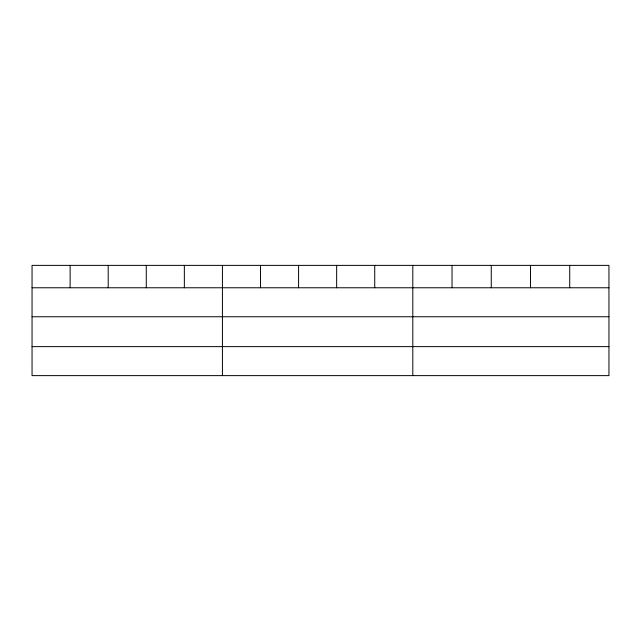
<?xml version="1.0" encoding="UTF-8"?>
<svg xmlns="http://www.w3.org/2000/svg" width="641" height="641" viewBox="0 0 641 641"><rect width="100%" height="100%" fill="white"/><g stroke="black" fill="none" stroke-linecap="round" stroke-linejoin="round"><path stroke-width="0.96" d="M608.95 316.758L608.95 265.374L32.05 265.374L32.05 375.626L608.95 375.626L608.95 316.758L32.05 316.758M32.05 287.769L608.95 287.769M32.05 346.629L608.95 346.629M569.721 265.374L569.721 287.769M530.492 265.374L530.492 287.769M491.262 265.374L491.262 287.769M452.033 265.374L452.033 287.769M412.804 265.374L412.804 375.626M374.729 265.374L374.729 287.769M336.653 265.374L336.653 287.769M298.578 265.374L298.578 287.769M260.502 265.374L260.502 287.769M222.427 265.374L222.427 375.626M184.352 265.374L184.352 287.769M146.276 265.374L146.276 287.769M108.201 265.374L108.201 287.769M70.125 265.374L70.125 287.769"/></g></svg>
